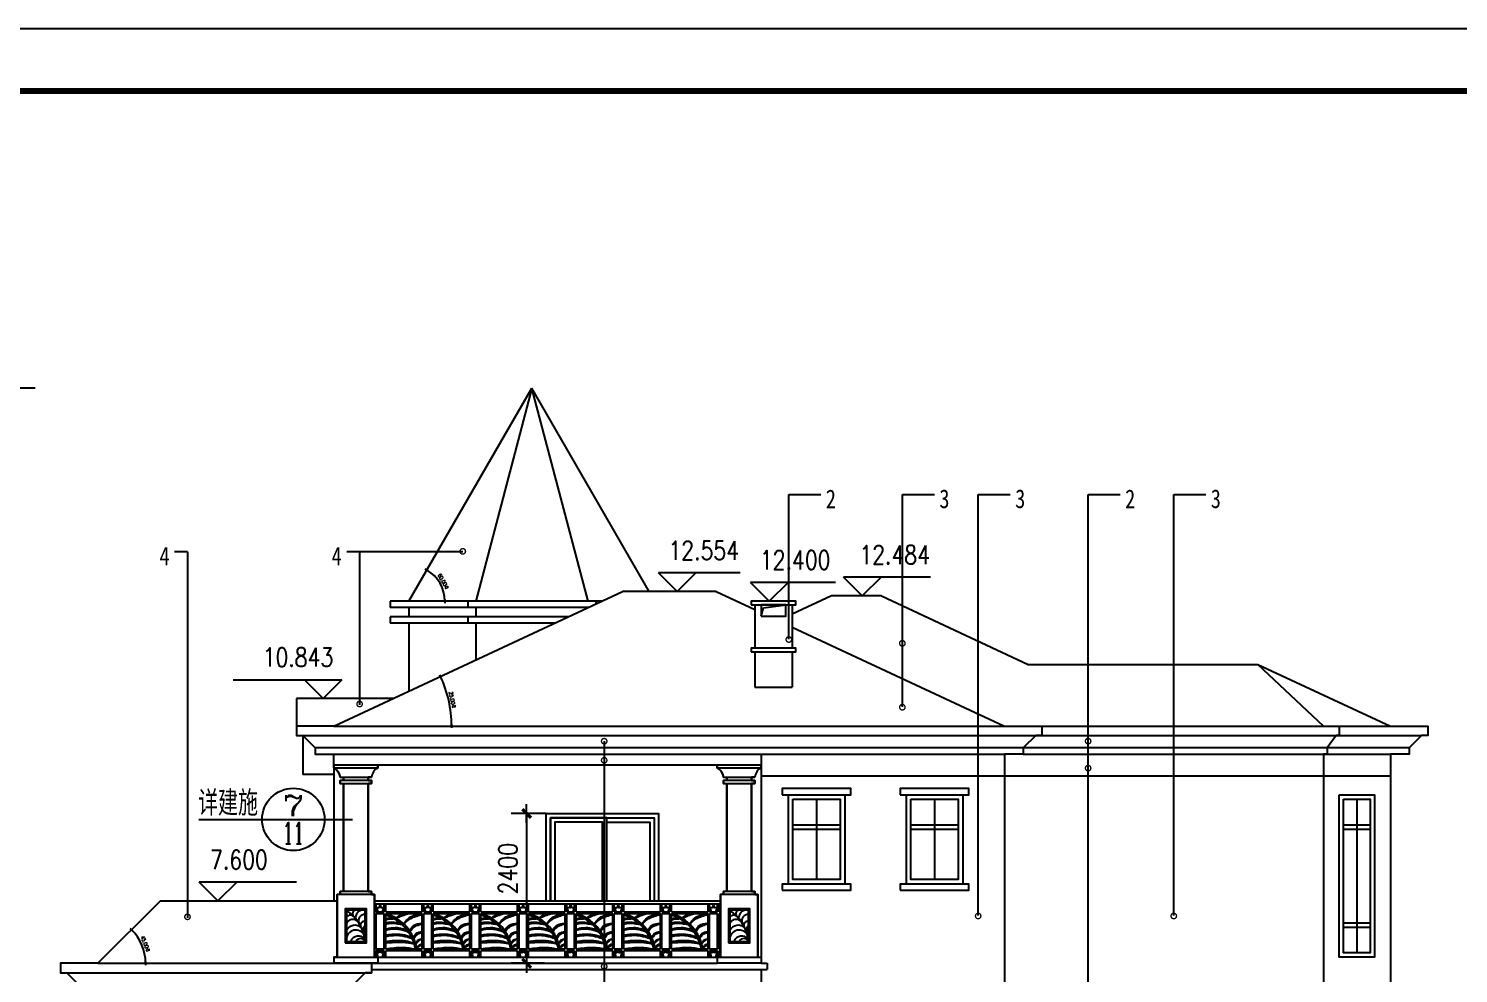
# Model space of a CAD drawing. Extents: x 12400 to 217743, y 86702 to 209848.
# Drawn here: x 62301 to 85203, y 180847 to 195980 of the extents above; entities that cross this region are included whole.
import ezdxf
from ezdxf.enums import TextEntityAlignment as Align

# ---------------------------------------------------------------- set-up
doc = ezdxf.new("R2010")
doc.units = 0
doc.header["$LTSCALE"] = 200
doc.layers.get('0').update_dxf_attribs({"linetype": 'CONTINUOUS'})
doc.layers.get('DEFPOINTS').update_dxf_attribs({"linetype": 'CONTINUOUS'})
for name, color, linetype in [('BZ', 11, 'CONTINUOUS'), ('LM', 143, 'CONTINUOUS'), ('LM-2', 5, 'CONTINUOUS'), ('LM-4', 4, 'CONTINUOUS'), ('LM-8', 8, 'CONTINUOUS'), ('PUB_DIM', 3, 'CONTINUOUS'), ('PUB_TEXT', 7, 'CONTINUOUS'), ('PUB_TITLE', 143, 'CONTINUOUS')]:
    doc.layers.add(name, color=color, linetype=linetype)
doc.styles.add('COMP', font='complex', dxfattribs={"bigfont": 'hztxt'})
doc.styles.add('DIM_FONT', font='SIMPLEX', dxfattribs={"width": 0.8})
doc.styles.add('HZ', font='txt', dxfattribs={"bigfont": 'hztxt'})
doc.styles.add('黑体', font='SIMHEI.TTF', dxfattribs={"width": 0.8})
doc.dimstyles.new('DIMN', dxfattribs={"dimtxt": 300, "dimasz": 1, "dimexe": 250, "dimexo": 300, "dimgap": 150, "dimtad": 1, "dimdec": 0, "dimzin": 0, "dimdsep": 46, "dimtxsty": 'DIM_FONT', "dimblk": '_DIMX', "dimblk1": '_DIMX', "dimblk2": '_DIMX', "dimcen": 2.5, "dimclrt": 7, "dimadec": 0, "dimazin": 0, "dimtfac": 1, "dimtdec": 0, "dimtix": 1, "dimtmove": 2, "dimatfit": 3, "dimldrblk": '_DIMX', "dimfxl": 1, "dimtolj": 1, "dimtzin": 0, "dimarcsym": 0})
doc.dimstyles.new('NORMAL', dxfattribs={"dimscale": 0.2, "dimtxt": 300, "dimasz": 1, "dimexe": 250, "dimexo": 300, "dimgap": 150, "dimtad": 1, "dimdec": 0, "dimzin": 0, "dimdsep": 46, "dimtxsty": 'DIM_FONT', "dimblk": '_DIMX', "dimblk1": '_DIMX', "dimblk2": '_DIMX', "dimcen": 2.5, "dimse1": 1, "dimse2": 1, "dimclrt": 7, "dimadec": 0, "dimazin": 0, "dimtfac": 1, "dimtdec": 0, "dimtix": 1, "dimtmove": 2, "dimatfit": 3, "dimldrblk": '_DIMX', "dimfxl": 1, "dimtolj": 1, "dimtzin": 0, "dimarcsym": 0})

# ---------------------------------------------------------------- blocks, each defined once
blk = doc.blocks.new('TH')
for p, q in [((0, 710), (0, 835)), ((0, 125), (0, 685)), ((25, 710), (25, 835)), ((25, 710), (150, 710)), ((25, 685), (150, 685)), ((25, 125), (25, 685)), ((150, 710), (150, 835)), ((150, 125), (150, 685)), ((175, 710), (175, 835)), ((175, 710), (750, 710)), ((175, 685), (565, 685)), ((175, 685), (750, 685)), ((175, 125), (175, 685)), ((0, 0), (0, 100)), ((150, 125), (25, 125)), ((150, 100), (25, 100)), ((25, 0), (25, 100)), ((150, 0), (150, 100)), ((750, 125), (175, 125)), ((565, 125), (175, 125)), ((175, 0), (175, 100)), ((750, 100), (175, 100)), ((565, 100), (175, 100))]:
    blk.add_line(p, q)
for centre, radius, start, end in [((41, 720), 57.4, 59.1062, 106.1105), ((-59, 702), 112, 4.3251, 41.3186), ((305, 743), 236, 157.1421, 173.6725), ((-130, 743), 236, 6.3275, 22.8579), ((134, 720), 57.4, 73.8895, 120.8938), ((234, 702), 112, 138.6814, 175.6749), ((-33, 2), 714, 9.9017, 73.0283), ((-33, 2), 689, 10.2649, 72.3926), ((41, 10), 57.4, 59.1062, 106.1105), ((-59, -8), 112, 4.3251, 41.3186), ((169, 42), 100, 144.5085, 169.88), ((6, 42), 100, 10.12, 35.4915), ((134, 10), 57.4, 73.8895, 120.8938), ((234, -8), 112, 138.6814, 175.6749)]:
    blk.add_arc(centre, radius, start, end)
for points, knots in [([(339, 612), (366, 635), (407, 668), (458, 679), (488, 685)], [11.316943, 11.316943, 11.316943, 11.316943, 79.411531, 166.775768, 166.775768, 166.775768, 166.775768]), ([(344, 608), (364, 621), (424, 648), (485, 672), (526, 683), (536, 685)], [8.403903, 8.403903, 8.403903, 8.403903, 79.190626, 170.710652, 203.85402, 203.85402, 203.85402, 203.85402]), ([(455, 522), (485, 559), (558, 651), (673, 670), (750, 685)], [18.382361, 18.382361, 18.382361, 18.382361, 149.257436, 364.36972, 364.36972, 364.36972, 364.36972]), ([(298, 606), (230, 610), (207, 606), (186, 597), (175, 590)], [11.54051, 11.54051, 11.54051, 11.54051, 68.101495, 82.734987, 82.734987, 82.734987, 82.734987]), ([(311, 599), (282, 598), (213, 596), (184, 585), (175, 581)], [12.842203, 12.842203, 12.842203, 12.842203, 73.239021, 103.712336, 103.712336, 103.712336, 103.712336]), ([(422, 519), (372, 535), (328, 546), (230, 543), (197, 539), (175, 526)], [20.46358, 20.46358, 20.46358, 20.46358, 98.659831, 158.402876, 190.15021, 190.15021, 190.15021, 190.15021]), ([(435, 507), (401, 513), (350, 525), (243, 530), (197, 523), (175, 515)], [14.227381, 14.227381, 14.227381, 14.227381, 93.606029, 171.303801, 213.621379, 213.621379, 213.621379, 213.621379]), ([(519, 412), (465, 437), (421, 454), (320, 465), (202, 446), (175, 429)], [10.402189, 10.402189, 10.402189, 10.402189, 112.356432, 215.457104, 278.726643, 278.726643, 278.726643, 278.726643]), ([(460, 517), (490, 546), (568, 621), (681, 653), (750, 673)], [11.753988, 11.753988, 11.753988, 11.753988, 121.903235, 248.175263, 248.175263, 248.175263, 248.175263]), ([(550, 414), (568, 448), (616, 513), (696, 530), (750, 535)], [24.516136, 24.516136, 24.516136, 24.516136, 125.399949, 260.483794, 260.483794, 260.483794, 260.483794]), ([(557, 404), (580, 436), (618, 476), (689, 509), (732, 519), (750, 523)], [10.043055, 10.043055, 10.043055, 10.043055, 100.412782, 192.312138, 232.456968, 232.456968, 232.456968, 232.456968]), ([(532, 393), (474, 413), (391, 440), (237, 440), (186, 422), (175, 418)], [9.461171, 9.461171, 9.461171, 9.461171, 147.332663, 272.714736, 308.893502, 308.893502, 308.893502, 308.893502]), ([(582, 305), (520, 333), (434, 360), (322, 358), (204, 349), (175, 334)], [10.06018, 10.06018, 10.06018, 10.06018, 135.935988, 280.637583, 341.577987, 341.577987, 341.577987, 341.577987]), ([(591, 288), (542, 304), (426, 340), (305, 343), (175, 320)], [13.966972, 13.966972, 13.966972, 13.966972, 166.386698, 375.533597, 375.533597, 375.533597, 375.533597]), ([(619, 217), (568, 230), (482, 258), (349, 259), (215, 249), (175, 235)], [12.447391, 12.447391, 12.447391, 12.447391, 130.535251, 287.275388, 383.518027, 383.518027, 383.518027, 383.518027]), ([(611, 304), (622, 330), (649, 384), (712, 396), (750, 403)], [17.713745, 17.713745, 17.713745, 17.713745, 96.2191, 195.670393, 195.670393, 195.670393, 195.670393]), ([(617, 291), (631, 315), (663, 363), (718, 381), (750, 390)], [15.803995, 15.803995, 15.803995, 15.803995, 97.46221, 184.250808, 184.250808, 184.250808, 184.250808]), ([(645, 219), (658, 239), (684, 276), (728, 284), (750, 288)], [4.876858, 4.876858, 4.876858, 4.876858, 72.66447, 135.635774, 135.635774, 135.635774, 135.635774]), ([(647, 211), (662, 225), (693, 255), (730, 276), (750, 288)], [7.051475, 7.051475, 7.051475, 7.051475, 67.236273, 135.396703, 135.396703, 135.396703, 135.396703]), ([(667, 136), (671, 151), (690, 182), (716, 205), (750, 207)], [23.037268, 23.037268, 23.037268, 23.037268, 47.127246, 111.9889, 111.9889, 111.9889, 111.9889]), ([(670, 125), (679, 142), (698, 173), (733, 192), (750, 197)], [0, 0, 0, 0, 57.585157, 111.305637, 111.305637, 111.305637, 111.305637])]:
    blk.add_open_spline(points, degree=3, knots=knots)
for points in [[(624, 204), (442, 227), (175, 219)], [(644, 125), (440, 146), (175, 125)]]:
    blk.add_spline(points, degree=3)
blk = doc.blocks.new('_DIMX')
blk.add_line((-150, 0), (150, 0))
at = {"const_width": 50}
blk.add_lwpolyline([(-70, -70), (70, 70)], dxfattribs=at)
blk = doc.blocks.new('*D2408')
at = {"layer": 'DEFPOINTS', "color": 0}
for p in [(70593, 183408), (70279, 181008), (70563, 181008)]:
    blk.add_point(p, dxfattribs=at)
at = {"layer": 'PUB_DIM', "color": 0, "lineweight": -2}
for p, q in [((70593, 183408), (70029, 183408)), ((70279, 183407), (70279, 181009)), ((70563, 181008), (70029, 181008))]:
    blk.add_line(p, q, dxfattribs=at)
for p, rotation in [((70279, 183408), 90), ((70279, 181008), 270)]:
    blk.add_blockref('_DIMX', p, dxfattribs=dict(at, rotation=rotation))
at = {"layer": 'PUB_DIM', "color": 7, "insert": (69979, 182525), "char_height": 300, "attachment_point": 5, "rotation": 90, "style": 'DIM_FONT'}
blk.add_mtext('\\A1;2400', dxfattribs=at)
blk = doc.blocks.new('_DOTSMALL')
at = {"color": 0, "linetype": 'ByBlock', "const_width": 0.5}
blk.add_lwpolyline([(-0.0625, 0, 1), (0.0625, 0, 1)], format="xyb", close=True, dxfattribs=at)
blk = doc.blocks.new('_INDEX')
blk.add_line((-0.5, 0), (0.5, 0))
blk.add_circle((0, 0), 0.5)
at = {"style": 'COMP'}
for tag, width, p, p2 in [('1', 2.333333, (-0.17, 0.05), (0.17, 0.05)), ('-', 1.166667, (-0.17, -0.39), (0.17, -0.39))]:
    blk.add_attdef(tag, text='', height=0.34, dxfattribs=dict(at, width=width)).set_placement(p, p2, align=Align.FIT)
blk = doc.blocks.new('*D2587')
at = {"layer": 'DEFPOINTS', "color": 0}
for p in [(64413, 182008), (64149, 181205), (63413, 181008), (63413, 181008), (67192, 181008)]:
    blk.add_point(p, dxfattribs=at)
at = {"layer": 'PUB_DIM', "color": 0}
blk.add_arc((63413, 181008), 762, 0.015, 44.985, dxfattribs=at)
at = {"layer": 'PUB_DIM', "color": 0, "xscale": 0.2, "yscale": 0.2, "zscale": 0.2}
for p, rotation in [((63951, 181547), 134.992482006746), ((64175, 181008), 270.0075179932508)]:
    blk.add_blockref('_DIMX', p, dxfattribs=dict(at, rotation=rotation))
at = {"layer": 'PUB_DIM', "color": 7, "insert": (64172, 181323), "char_height": 60, "attachment_point": 5, "rotation": 292.5, "style": 'DIM_FONT'}
blk.add_mtext('\\A1;45.00¡ã', dxfattribs=at)
blk = doc.blocks.new('*D2588')
at = {"layer": 'DEFPOINTS', "color": 0}
for p in [(70363, 190220), (68934, 187005), (68093, 186808), (68393, 186808), (71482, 186808)]:
    blk.add_point(p, dxfattribs=at)
at = {"layer": 'PUB_DIM', "color": 0}
blk.add_arc((68393, 186808), 576, 0.0199, 59.9801, dxfattribs=at)
at = {"layer": 'PUB_DIM', "color": 0, "xscale": 0.2, "yscale": 0.2, "zscale": 0.2}
for p, rotation in [((68681, 187307), 149.9900577261797), ((68969, 186808), 270.0099422738195)]:
    blk.add_blockref('_DIMX', p, dxfattribs=dict(at, rotation=rotation))
at = {"layer": 'PUB_DIM', "color": 7, "insert": (68944, 187126), "char_height": 60, "attachment_point": 5, "rotation": 300, "style": 'DIM_FONT'}
blk.add_mtext('\\A1;60.00¡ã', dxfattribs=at)
blk = doc.blocks.new('*D2589')
at = {"layer": 'DEFPOINTS', "color": 0}
for p in [(71813, 186963), (69056, 185081), (67193, 184808), (67193, 184808), (77933, 184808)]:
    blk.add_point(p, dxfattribs=at)
at = {"layer": 'PUB_DIM', "color": 0}
blk.add_arc((67193, 184808), 1883, 0.0061, 24.9939, dxfattribs=at)
at = {"layer": 'PUB_DIM', "color": 0, "xscale": 0.2, "yscale": 0.2, "zscale": 0.2}
for p, rotation in [((68899, 185604), 114.9969573315824), ((69076, 184808), 270.0030426684201)]:
    blk.add_blockref('_DIMX', p, dxfattribs=dict(at, rotation=rotation))
at = {"layer": 'PUB_DIM', "color": 7, "insert": (69090, 185229), "char_height": 60, "attachment_point": 5, "rotation": 282.5, "style": 'DIM_FONT'}
blk.add_mtext('\\A1;25.00¡ã', dxfattribs=at)

msp = doc.modelspace()

# ---------------------------------------------------------------- linework, layer by layer
for p, q in [((66692.69, 184658.203), (84612.502, 184658.203)), ((84412.502, 184458.203), (66892.69, 184458.203)), ((67192.596, 184188.203), (67892.725, 184188.203)), ((67192.596, 184138.203), (67192.596, 184188.203)), ((67192.596, 184138.203), (67892.725, 184138.203)), ((67892.725, 184138.203), (67892.725, 184188.203)), ((73332.467, 184188.203), (74032.596, 184188.203)), ((73332.467, 184138.203), (73332.467, 184188.203)), ((73332.467, 184138.203), (74032.596, 184138.203)), ((74032.596, 184138.203), (74032.596, 184188.203)), ((67292.66, 183988.203), (67792.661, 183988.208)), ((67292.661, 183888.203), (67292.661, 183938.203)), ((67792.661, 183938.203), (67292.661, 183938.203)), ((67342.661, 183938.203), (67342.661, 183988.203)), ((67742.661, 183938.203), (67742.661, 183988.203)), ((67792.661, 183888.203), (67792.661, 183938.203)), ((73432.531, 183988.261), (73932.532, 183988.266)), ((73432.532, 183888.203), (73432.532, 183938.203)), ((73932.532, 183938.203), (73432.532, 183938.203)), ((73482.532, 183938.203), (73482.532, 183988.203)), ((73882.532, 183938.203), (73882.532, 183988.203)), ((73932.532, 183888.203), (73932.532, 183938.203)), ((67292.661, 183888.203), (67792.661, 183888.203)), ((67342.661, 182158.204), (67342.661, 183888.203)), ((67742.661, 182158.204), (67742.661, 183888.203)), ((73432.532, 183888.203), (73932.532, 183888.203)), ((73482.532, 182158.204), (73482.532, 183888.203)), ((73882.532, 182158.204), (73882.532, 183888.203)), ((67242.661, 181108.203), (67242.661, 182108.204)), ((67842.661, 182108.203), (67242.661, 182108.203)), ((67292.661, 182108.204), (67292.661, 182158.204)), ((67792.661, 182158.204), (67292.661, 182158.204)), ((67792.661, 182108.204), (67792.661, 182158.204)), ((67842.661, 181108.203), (67842.661, 182108.204)), ((73382.532, 181108.203), (73382.532, 182108.204)), ((73982.532, 182108.203), (73382.532, 182108.203)), ((73432.532, 182108.204), (73432.532, 182158.204)), ((73932.532, 182158.204), (73432.532, 182158.204)), ((73932.532, 182108.204), (73932.532, 182158.204)), ((73982.532, 181108.203), (73982.532, 182108.204)), ((67192.596, 181108.203), (67892.725, 181108.203)), ((67192.596, 181108.203), (67192.596, 181008.203)), ((67892.725, 181008.203), (67192.596, 181008.203)), ((67892.725, 181108.203), (67892.725, 181008.203)), ((73332.467, 181108.203), (74032.596, 181108.203)), ((73332.467, 181108.203), (73332.467, 181008.203)), ((74032.596, 181008.203), (73332.467, 181008.203)), ((74032.596, 181108.203), (74032.596, 181008.203)), ((62912.69, 180858.203), (67792.596, 180858.203))]:
    msp.add_line(p, q)
for points in [[(67372.661, 181338.203), (67712.661, 181338.203), (67712.661, 181878.204), (67372.661, 181878.204)], [(73512.532, 181338.203), (73852.532, 181338.203), (73852.532, 181878.204), (73512.532, 181878.204)]]:
    msp.add_lwpolyline(points, close=True)
for centre, start, end in [((67093.225, 183963.537), 7.0505331, 60.3636118), ((67992.096, 183963.537), 119.6363883, 172.9494668), ((73233.096, 183963.537), 7.0505331, 60.3636118), ((74131.967, 183963.537), 119.6363883, 172.9494668)]:
    msp.add_arc(centre, 200.955, start, end)
at = {"layer": 'BZ'}
msp.add_line((65027.243, 183312.763), (67487.798, 183312.763), dxfattribs=at)
at = {"layer": 'LM'}
for p, q in [((75162.596, 186892.598), (74532.596, 186598.824)), ((75962.596, 186892.598), (75162.596, 186892.598)), ((75962.596, 186892.598), (78312.596, 185796.775)), ((74032.596, 186568.203), (74069.934, 186701.96)), ((74069.934, 186701.96), (74432.596, 186748.203)), ((78312.596, 185796.775), (81992.596, 185796.775)), ((81992.596, 185796.775), (84112.596, 184808.203)), ((83042.302, 184808.203), (81992.596, 185796.775)), ((78532.596, 184808.203), (84112.502, 184808.203)), ((78232.502, 184358.203), (84112.502, 184358.203)), ((83042.302, 184358.203), (83042.302, 174908.203)), ((84112.596, 184358.203), (84112.596, 174908.203)), ((67842.661, 181958.203), (73382.532, 181958.203)), ((67192.596, 181108.203), (73332.467, 181108.203)), ((67792.596, 181008.203), (73332.467, 181008.203)), ((67792.596, 180908.203), (74032.596, 180908.203))]:
    msp.add_line(p, q, dxfattribs=at)
for points in [[(74032.596, 186568.203), (74432.596, 186568.203), (74432.596, 186748.203), (74032.596, 186748.203)], [(73872.596, 185997.84), (74592.596, 185997.84), (74592.596, 186057.84), (73872.596, 186057.84)], [(74372.596, 183708.203), (75472.596, 183708.203), (75472.596, 183808.203), (74372.596, 183808.203)], [(74472.596, 183708.203), (75372.596, 183708.203), (75372.596, 182278.203), (74472.596, 182278.203)], [(76262.596, 183708.203), (77362.596, 183708.203), (77362.596, 183808.203), (76262.596, 183808.203)], [(76362.596, 183708.203), (77262.596, 183708.203), (77262.596, 182278.203), (76362.596, 182278.203)], [(83294.606, 183708.203), (83860.292, 183708.203), (83860.292, 181108.203), (83294.606, 181108.203)], [(74372.596, 182178.203), (75472.596, 182178.203), (75472.596, 182278.203), (74372.596, 182278.203)], [(76262.596, 182178.203), (77362.596, 182178.203), (77362.596, 182278.203), (76262.596, 182278.203)]]:
    msp.add_lwpolyline(points, close=True, dxfattribs=at)
for points in [[(83042.237, 184808.203), (83290.765, 184808.203), (83290.765, 184658.203), (83246.565, 184658.203), (83100.161, 184458.203), (83100.161, 184358.203), (83042.302, 184358.203)], [(84112.437, 184808.203), (84712.596, 184808.203), (84712.596, 184658.203), (84612.502, 184658.203), (84412.502, 184458.203), (84412.502, 184358.203), (84112.502, 184358.203)]]:
    msp.add_lwpolyline(points, dxfattribs=at)
at = {"layer": 'LM-2'}
for p, q in [((67192.755, 184808.203), (77932.596, 184808.203)), ((77932.596, 184358.203), (77932.596, 178708.203)), ((67892.566, 184188.203), (73332.467, 184188.203)), ((74032.596, 184138.203), (74032.596, 181108.203)), ((64412.596, 182008.203), (63412.596, 181008.203)), ((64412.596, 182008.203), (67242.661, 182008.203)), ((67842.661, 182008.203), (73382.532, 182008.203))]:
    msp.add_line(p, q, dxfattribs=at)
for points in [[(67892.566, 184188.203), (67892.725, 184138.203, 0.236911014), (67792.661, 183988.203), (67742.661, 183988.203), (67742.661, 183938.203), (67792.661, 183938.203), (67792.661, 183888.203), (67742.661, 183888.203), (67742.661, 182158.203), (67792.661, 182158.204), (67792.661, 182108.203), (67842.661, 182108.203), (67842.661, 181108.203), (67892.725, 181108.203), (67892.502, 181008.203)], [(73332.626, 184188.203), (73332.467, 184138.203, -0.236911014), (73432.531, 183988.203), (73482.532, 183988.203), (73482.532, 183938.203), (73432.532, 183938.203), (73432.532, 183888.203), (73482.532, 183888.203), (73482.532, 182158.203), (73432.532, 182158.204), (73432.532, 182108.203), (73382.532, 182108.203), (73382.532, 181108.203), (73332.467, 181108.203), (73332.69, 181008.203)]]:
    msp.add_lwpolyline(points, format="xyb", dxfattribs=at)
msp.add_lwpolyline([(67192.437, 181008.203), (67792.596, 181008.203), (67792.596, 180858.203), (67692.502, 180858.203), (67492.502, 180658.203), (67492.502, 180558.203), (67192.502, 180558.203)], dxfattribs=at)
at = {"layer": 'LM-4'}
for p, q in [((67192.596, 184808.203), (71812.596, 186962.544)), ((73312.596, 186962.544), (71812.596, 186962.544)), ((73312.596, 186962.544), (73932.596, 186673.434)), ((73932.596, 186748.203), (73932.596, 186057.84)), ((74532.596, 186748.203), (74532.596, 186057.84)), ((74532.596, 186393.649), (77932.596, 184808.203)), ((73932.596, 185997.84), (73932.596, 185433.055)), ((74532.596, 185997.84), (74532.596, 185433.055)), ((73932.596, 185433.055), (74532.596, 185433.055)), ((67192.69, 184358.203), (77932.596, 184358.203)), ((67192.755, 184188.203), (67192.755, 184358.203)), ((63412.596, 181008.203), (67192.437, 181008.203)), ((74032.596, 181008.203), (74132.596, 181008.203)), ((74132.596, 181008.203), (74132.596, 180908.203)), ((74032.596, 180908.203), (74032.596, 178908.203)), ((74032.596, 180908.203), (74132.596, 180908.203))]:
    msp.add_line(p, q, dxfattribs=at)
msp.add_lwpolyline([(73872.596, 186748.203), (74592.596, 186748.203), (74592.596, 186808.203), (73872.596, 186808.203)], close=True, dxfattribs=at)
for points in [[(67192.755, 184808.203), (66592.596, 184808.203), (66592.596, 184658.203), (66692.69, 184658.203), (66892.69, 184458.203), (66892.69, 184358.203), (67192.69, 184358.203)], [(77932.437, 184808.203), (78532.596, 184808.203), (78532.596, 184658.203), (78432.502, 184658.203), (78232.502, 184458.203), (78232.502, 184358.203), (77932.502, 184358.203)], [(63412.755, 181008.203), (62812.596, 181008.203), (62812.596, 180858.203), (62912.69, 180858.203), (63112.69, 180658.203), (63112.69, 180558.203), (63412.69, 180558.203)]]:
    msp.add_lwpolyline(points, dxfattribs=at)
for points in [[(74032.437, 184358.203), (74032.596, 184138.203, 0.236911014), (73932.532, 183988.203), (73882.532, 183988.203), (73882.532, 183938.203), (73932.532, 183938.203), (73932.532, 183888.203), (73882.532, 183888.203), (73882.532, 182158.203), (73932.532, 182158.204), (73932.532, 182108.203), (73982.532, 182108.203), (73982.532, 181108.203), (74032.596, 181108.203), (74032.373, 181008.203)], [(67192.755, 184188.203), (67192.596, 184138.203, -0.236911014), (67292.66, 183988.203), (67342.661, 183988.203), (67342.661, 183938.203), (67292.661, 183938.203), (67292.661, 183888.203), (67342.661, 183888.203), (67342.661, 182158.203), (67292.661, 182158.204), (67292.661, 182108.203), (67242.661, 182108.203), (67242.661, 181108.203), (67192.596, 181108.203), (67192.819, 181008.203)], [(67192.978, 184188.203), (67192.819, 184138.203, -0.236911014), (67292.884, 183988.203), (67342.884, 183988.203), (67342.884, 183938.203), (67292.884, 183938.203), (67292.884, 183888.203), (67342.884, 183888.203), (67342.884, 182158.203), (67292.884, 182158.204), (67292.884, 182108.203), (67242.884, 182108.203), (67242.884, 181108.203), (67192.819, 181108.203), (67193.042, 181008.203)]]:
    msp.add_lwpolyline(points, format="xyb", dxfattribs=at)
at = {"layer": 'LM-8'}
for p, q in [((68392.596, 186808.203), (70362.596, 190220.343)), ((70362.596, 190220.343), (69462.89, 186808.203)), ((72243.487, 186962.544), (70362.596, 190220.343)), ((71262.302, 186808.203), (70362.596, 190220.343)), ((71481.61, 186808.203), (68092.596, 186808.203)), ((68092.596, 186808.203), (68092.596, 186708.203)), ((71267.159, 186708.203), (68092.596, 186708.203)), ((68392.596, 186708.203), (68392.596, 186558.203)), ((69338.626, 186808.203), (69338.626, 186708.203)), ((69462.89, 186708.203), (69462.89, 186558.203)), ((71262.302, 186708.203), (71262.302, 186705.938)), ((71386.566, 186808.203), (71386.566, 186763.883)), ((70945.483, 186558.203), (68092.596, 186558.203)), ((68092.596, 186558.203), (68092.596, 186458.203)), ((70731.032, 186458.203), (68092.596, 186458.203)), ((68392.596, 186458.203), (68392.596, 185367.772)), ((69338.626, 186558.203), (69338.626, 186458.203)), ((69462.89, 186458.203), (69462.89, 185866.859)), ((66592.596, 185251.195), (66592.596, 184808.203)), ((68142.596, 185251.195), (66592.596, 185251.195)), ((66692.596, 184658.203), (66692.596, 184033.961)), ((67192.596, 184188.203), (67192.596, 182008.203)), ((67192.596, 184033.961), (66692.596, 184033.961)), ((84112.596, 184007.961), (74032.596, 184007.961)), ((74922.596, 183638.203), (74922.596, 182348.203)), ((76812.596, 183638.203), (76812.596, 182348.203)), ((83577.449, 183638.203), (83577.449, 181178.203)), ((74542.596, 183228.203), (75302.596, 183228.203)), ((76432.596, 183228.203), (77192.596, 183228.203)), ((83364.606, 183228.203), (83790.292, 183228.203)), ((74542.596, 183158.203), (75302.596, 183158.203)), ((76432.596, 183158.203), (77192.596, 183158.203)), ((83364.606, 183158.203), (83790.292, 183158.203)), ((73183.661, 181830.958), (73183.661, 181958.203)), ((73209.11, 181830.958), (73209.11, 181958.203)), ((73336.355, 181830.958), (73336.355, 181958.203)), ((73361.804, 181830.958), (73361.804, 181958.203)), ((73183.661, 181235.449), (73183.661, 181805.508)), ((73209.11, 181830.958), (73336.355, 181830.958)), ((73209.11, 181805.508), (73336.355, 181805.508)), ((73209.11, 181235.449), (73209.11, 181805.508)), ((73336.355, 181235.449), (73336.355, 181805.508)), ((73361.804, 181830.958), (73382.532, 181830.958)), ((73361.804, 181805.508), (73382.532, 181805.508)), ((73361.804, 181235.449), (73361.804, 181805.508)), ((83364.606, 181658.203), (83790.292, 181658.203)), ((83364.606, 181588.203), (83790.292, 181588.203)), ((73183.661, 181108.203), (73183.661, 181209.999)), ((73336.355, 181235.449), (73209.11, 181235.449)), ((73209.11, 181209.999), (73336.355, 181209.999)), ((73209.11, 181108.203), (73209.11, 181209.999)), ((73336.355, 181108.203), (73336.355, 181209.999)), ((73382.532, 181235.449), (73361.804, 181235.449)), ((73361.804, 181108.203), (73361.804, 181209.999)), ((73361.804, 181209.999), (73382.532, 181209.999))]:
    msp.add_line(p, q, dxfattribs=at)
for points in [[(74542.596, 183638.203), (75302.596, 183638.203), (75302.596, 182348.203), (74542.596, 182348.203)], [(76432.596, 183638.203), (77192.596, 183638.203), (77192.596, 182348.203), (76432.596, 182348.203)], [(83364.606, 183638.203), (83790.292, 183638.203), (83790.292, 181178.203), (83364.606, 181178.203)], [(67392.661, 181358.203), (67692.661, 181358.203), (67692.661, 181858.204), (67392.661, 181858.204)], [(73532.532, 181358.203), (73832.532, 181358.203), (73832.532, 181858.204), (73532.532, 181858.204)]]:
    msp.add_lwpolyline(points, close=True, dxfattribs=at)
for points in [[(70592.596, 182008.203), (70592.596, 183408.203), (72392.596, 183408.203), (72392.596, 182008.203)], [(70662.596, 182008.203), (70662.596, 183338.203), (72322.596, 183338.203), (72322.596, 182008.203)], [(71562.596, 182008.203), (71562.596, 183338.203), (70662.596, 183338.203), (70662.596, 182008.203)], [(71492.596, 182008.203), (71492.596, 183268.203), (70732.596, 183268.203), (70732.596, 182008.203)], [(71562.596, 182008.203), (71562.596, 183338.203), (72322.596, 183338.203), (72322.596, 182008.203)], [(71562.596, 183268.203), (72252.596, 183268.203), (72252.596, 182008.203)]]:
    msp.add_lwpolyline(points, dxfattribs=at)
for centre, radius, start, end in [((67004.811, 181285.494), 691.682, 6.0340681, 55.8934224), ((67542.254, 181803.457), 54.748, 89.574667, 222.5081175), ((67654.581, 181743.262), 115.144, 86.595509, 190.6859984), ((73225.327, 181841.227), 58.444, 59.1061928, 106.1104786), ((73123.813, 181822.393), 113.569, 4.3251341, 41.3185742), ((73494.04, 181864.91), 240.168, 157.1420506, 173.6725437), ((73051.425, 181864.91), 240.168, 6.3274563, 22.8579494), ((73320.137, 181841.227), 58.444, 73.8895214, 120.8938072), ((73421.651, 181822.393), 113.569, 138.6814258, 175.6748659), ((73144.682, 181285.494), 691.682, 6.0340681, 55.8934224), ((73682.125, 181803.457), 54.748, 89.574667, 222.5081175), ((73794.452, 181743.262), 115.144, 86.595509, 190.6859984), ((67455.684, 181701.204), 78.432, 41.2539376, 143.4707142), ((67494.472, 181602.471), 110.116, 44.0236161, 157.6050746), ((67528.043, 181463.707), 153.312, 46.995841, 152.0128333), ((67686.264, 181689.354), 101.185, 86.375385, 204.2188439), ((67669.076, 181622.397), 53.981, 64.093795, 197.109861), ((67738.072, 181537.679), 83.881, 122.7782007, 195.781322), ((73595.555, 181701.204), 78.432, 41.2539376, 143.4707142), ((73634.343, 181602.471), 110.116, 44.0236161, 157.6050746), ((73667.914, 181463.707), 153.312, 46.995841, 152.0128333), ((73826.135, 181689.354), 101.185, 86.375385, 204.2188439), ((73808.947, 181622.397), 53.981, 64.093795, 197.109861), ((73877.943, 181537.679), 83.881, 122.7782007, 195.781322), ((67543.421, 181387.074), 153.5, 34.0699185, 190.8408086), ((67584.462, 181309.012), 136.599, 37.6189288, 158.8925921), ((67617.661, 181323.632), 82.584, 24.7475941, 155.2524059), ((73683.292, 181387.074), 153.5, 34.0699185, 190.8408086), ((73724.333, 181309.012), 136.599, 37.6189288, 158.8925921), ((73757.532, 181323.632), 82.584, 24.7475941, 155.2524059), ((73225.327, 181118.473), 58.444, 59.1061928, 106.1104786), ((73123.813, 181099.638), 113.569, 4.3251341, 41.3185742), ((73355.937, 181150.669), 102.192, 144.5084733, 169.8799786), ((73189.528, 181150.669), 102.192, 10.1200214, 35.4915267), ((73320.137, 181118.473), 58.444, 73.8895214, 120.8938072), ((73421.651, 181099.638), 113.569, 138.6814258, 175.6748659)]:
    msp.add_arc(centre, radius, start, end, dxfattribs=at)
at = {"layer": 'PUB_DIM'}
for p, q in [((62407.762, 190220.343), (57822.57, 190220.343)), ((73698.613, 187262.544), (72388.762, 187262.544)), ((72688.762, 186962.544), (72388.762, 187262.544)), ((72988.762, 187262.544), (72688.762, 186962.544)), ((75223.853, 187108.203), (73864.805, 187108.203)), ((74164.805, 186808.203), (73864.805, 187108.203)), ((74464.805, 187108.203), (74164.805, 186808.203)), ((76749.093, 187192.598), (75355.169, 187192.598)), ((75655.169, 186892.598), (75355.169, 187192.598)), ((75955.169, 187192.598), (75655.169, 186892.598)), ((65576.457, 185551.195), (67319.314, 185551.195)), ((67019.314, 185251.195), (66719.314, 185551.195)), ((67319.314, 185551.195), (67019.314, 185251.195)), ((65334.589, 182008.203), (65034.589, 182308.203)), ((66594.589, 182308.203), (65034.589, 182308.203)), ((65634.589, 182308.203), (65334.589, 182008.203))]:
    msp.add_line(p, q, dxfattribs=at)
at = {"layer": 'PUB_TEXT'}
for p, q in [((74477.911, 186201.774), (74477.911, 188517.804)), ((74477.911, 188517.804), (74991.334, 188517.804)), ((76296.536, 185117.241), (76296.536, 188517.804)), ((76296.536, 188517.804), (76809.959, 188517.804)), ((77510.798, 181772.989), (77510.798, 188517.804)), ((77510.798, 188517.804), (78024.221, 188517.804)), ((79271.81, 180457.881), (79271.81, 188517.804)), ((79271.81, 188517.804), (79785.232, 188517.804)), ((80644.035, 181772.989), (80644.035, 188517.804)), ((80644.035, 188517.804), (81157.458, 188517.804)), ((64845.717, 187601.361), (64639.951, 187601.361)), ((64845.717, 187601.361), (64845.717, 181738.863)), ((69255.118, 187601.361), (67396.838, 187601.361)), ((67602.604, 187601.361), (67602.604, 185147.353)), ((71520.658, 184566.997), (71520.658, 171165.192))]:
    msp.add_line(p, q, dxfattribs=at)
at = {"layer": 'PUB_TITLE'}
msp.add_lwpolyline([(96505.091, 136580.05), (12405.091, 136580.05), (12405.091, 195980.05), (96505.091, 195980.05)], close=True, dxfattribs=at)
at = {"layer": 'PUB_TITLE', "const_width": 100}
msp.add_lwpolyline([(95505.091, 137580.05), (95505.091, 194980.05), (14905.091, 194980.05), (14905.091, 137580.05)], close=True, dxfattribs=at)

# ---------------------------------------------------------------- block references
at = {"layer": 'BZ'}
ref = msp.add_blockref('_INDEX', (66541.466, 183312.763), dxfattribs=dict(at, xscale=1000, yscale=1000, zscale=1000))
ref.add_attrib('1', '7', dxfattribs={"layer": '0', "height": 340, "style": 'COMP', "width": 1.5}).set_placement((66371.466, 183362.763), (66711.466, 183362.763), align=Align.FIT)
ref.add_attrib('-', '11', dxfattribs={"layer": '0', "height": 340, "style": 'COMP', "width": 0.875}).set_placement((66371.466, 182922.763), (66711.466, 182922.763), align=Align.FIT)
at = {"layer": 'LM-8', "xscale": 1.017964071856216, "yscale": 1.017964071856216, "zscale": 1.017964071856216}
for p in [(67842.661, 181108.203), (68605.661, 181108.203), (69368.661, 181108.203), (70131.661, 181108.203), (70894.661, 181108.203), (71657.661, 181108.203), (72420.661, 181108.203)]:
    msp.add_blockref('TH', p, dxfattribs=at)
at = {"layer": 'PUB_TEXT', "yscale": 175, "zscale": 175}
for p, xscale, rotation in [((69255.838, 187606.709), 175, 270), ((74477.911, 186194.934), -175, 90), ((76296.536, 186133.572), -175, 90), ((67603.036, 185161.602), 175, 270), ((76296.536, 185110.401), -175, 90), ((71520.658, 184565.992), 175, 90), ((79271.81, 184566.858), -175, 90), ((71520.658, 184259.74), 175, 90), ((79271.81, 184134.457), -175, 90), ((64846.15, 181753.112), 175, 270), ((77510.798, 181766.148), -175, 90), ((80644.035, 181766.148), -175, 90), ((71520.658, 180959.344), 175, 90)]:
    msp.add_blockref('_DOTSMALL', p, dxfattribs=dict(at, xscale=xscale, rotation=rotation))

# ---------------------------------------------------------------- texts
at = {"color": 7, "style": 'HZ', "width": 0.8}
msp.add_text('详建施', height=400, dxfattribs=at).set_placement((65015.652, 183373.524))
at = {"layer": 'PUB_DIM', "style": 'DIM_FONT', "width": 0.8}
for s, p in [('12.554', (73681.048, 187472.544)), ('12.400', (75145.662, 187318.203)), ('12.484', (76739.336, 187402.598)), ('10.843', (67181.314, 185761.195)), ('7.600', (66132.589, 182518.203))]:
    msp.add_text(s, height=300, dxfattribs=at).set_placement(p, align=Align.RIGHT)
at = {"layer": 'PUB_TEXT', "style": '黑体', "width": 0.8}
for s, p in [('2', (75151.774, 188447.378)), ('3', (76970.399, 188447.378)), ('3', (78184.661, 188447.378)), ('2', (79945.673, 188447.378)), ('3', (81317.898, 188447.378)), ('4', (64479.51, 187530.935)), ('4', (67236.397, 187530.935))]:
    msp.add_text(s, height=300, dxfattribs=at).set_placement(p, align=Align.MIDDLE)

# ---------------------------------------------------------------- dimensions: what is measured, and where the dimension line sits
at = {"layer": 'PUB_DIM'}
for base, line1, line2, picture, middle in [((68934.126, 187005.304), ((71481.61, 186808.203), (68092.596, 186808.203)), ((68392.596, 186808.203), (70362.596, 190220.343)), '*D2588', (68943.635, 187126.345)), ((69055.79, 185081.121), ((67192.755, 184808.203), (77932.596, 184808.203)), ((67192.596, 184808.203), (71812.596, 186962.544)), '*D2589', (69089.614, 185228.762)), ((64148.743, 181205.453), ((63412.596, 181008.203), (67192.437, 181008.203)), ((64412.596, 182008.203), (63412.596, 181008.203)), '*D2587', (64172.132, 181322.813))]:
    dim = msp.add_angular_dim_2l(base=base, line1=line1, line2=line2, dimstyle='NORMAL', override={"dimdec": 2, "dimadec": 2, "dimtdec": 2}, dxfattribs=at)
    dim.commit()
    dim.dimension.update_dxf_attribs({"geometry": picture, "text_midpoint": middle})
dim = msp.add_linear_dim(base=(70278.745, 181008.203), p1=(70592.596, 183408.203), p2=(70562.532, 181008.203), angle=90, dimstyle='DIMN', override={"dimexo": 0, "dimblk1": '_DIMX', "dimblk2": '_DIMX', "dimsah": 1}, dxfattribs=at)
dim.commit()
dim.dimension.update_dxf_attribs({"geometry": '*D2408', "text_midpoint": (69978.745, 182524.517), "dimtype": 160})

doc.saveas('drawing.dxf')
